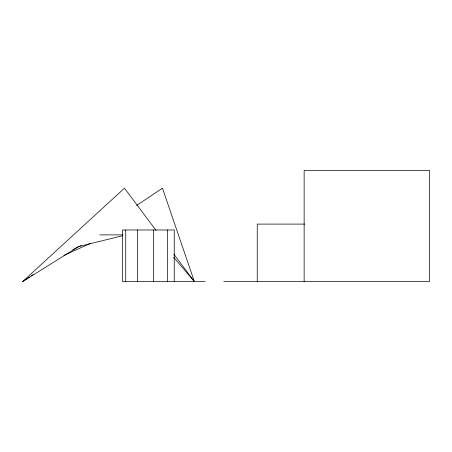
<?xml version="1.0" encoding="UTF-8"?>
<svg xmlns="http://www.w3.org/2000/svg" width="452" height="452" viewBox="0 0 452 452"><rect width="100%" height="100%" fill="white"/><g stroke="black" fill="none" stroke-linecap="round" stroke-linejoin="round"><path stroke-width="0.68" d="M81.264 245.577L78.659 246.566L22.6 281.607L124.464 188.173L156.059 230.384M22.6 281.607L29.623 276.912M31.38 275.743L33.132 274.567M136.719 205.372L162.471 188.173L194.388 281.607L173.596 257.188M72.636 249.905L78.659 246.566L122.599 235.724M63.947 255.363L90.112 243.543M304.71 224.096L257.244 224.096L257.244 281.607M99.756 234.887L122.989 234.887M205.005 281.607L122.486 281.607L122.486 229.978L174.235 229.978L174.235 281.607M223.808 281.607L429.4 281.607L429.4 170.393L304.139 170.393L304.139 281.607M173.749 254.024L194.388 281.607M167.596 229.978L167.596 281.607M153.612 229.978L153.612 281.607M137.617 229.978L137.617 281.607M125.729 229.978L125.729 281.607"/></g></svg>
